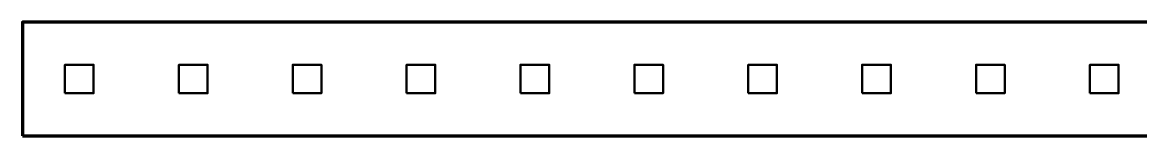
# Model space of a CAD drawing. Header units: centimetres. Extents: x -15.07 to -5.93, y -15.14 to -14.3.
# Drawn here: x -15.072 to -12.578, y -14.977 to -14.723 of the extents above; entities that cross this region are included whole.
import ezdxf

# ---------------------------------------------------------------- set-up
doc = ezdxf.new("R2010")
doc.units = ezdxf.units.CM
doc.header["$MEASUREMENT"] = 0
doc.layers.add('Layer 1', color=7, linetype='Continuous')

msp = doc.modelspace()

# ---------------------------------------------------------------- linework, layer by layer
at = {"layer": 'Layer 1', "color": 7, "lineweight": 100}
msp.add_lwpolyline([(-15.072, -14.977), (-5.928, -14.977), (-5.928, -14.723), (-15.072, -14.723), (-15.072, -14.977)], close=True, dxfattribs=at)
at = {"layer": 'Layer 1', "color": 7, "lineweight": 50}
for points in [[(-14.977, -14.882), (-14.913, -14.882), (-14.913, -14.818), (-14.977, -14.818), (-14.977, -14.882)], [(-14.723, -14.882), (-14.659, -14.882), (-14.659, -14.818), (-14.723, -14.818), (-14.723, -14.882)], [(-14.469, -14.882), (-14.405, -14.882), (-14.405, -14.818), (-14.469, -14.818), (-14.469, -14.882)], [(-14.215, -14.882), (-14.151, -14.882), (-14.151, -14.818), (-14.215, -14.818), (-14.215, -14.882)], [(-13.961, -14.882), (-13.897, -14.882), (-13.897, -14.818), (-13.961, -14.818), (-13.961, -14.882)], [(-13.707, -14.882), (-13.643, -14.882), (-13.643, -14.818), (-13.707, -14.818), (-13.707, -14.882)], [(-13.453, -14.882), (-13.389, -14.882), (-13.389, -14.818), (-13.453, -14.818), (-13.453, -14.882)], [(-13.199, -14.882), (-13.135, -14.882), (-13.135, -14.818), (-13.199, -14.818), (-13.199, -14.882)], [(-12.945, -14.882), (-12.881, -14.882), (-12.881, -14.818), (-12.945, -14.818), (-12.945, -14.882)], [(-12.691, -14.882), (-12.627, -14.882), (-12.627, -14.818), (-12.691, -14.818), (-12.691, -14.882)]]:
    msp.add_lwpolyline(points, close=True, dxfattribs=at)

doc.saveas('drawing.dxf')
